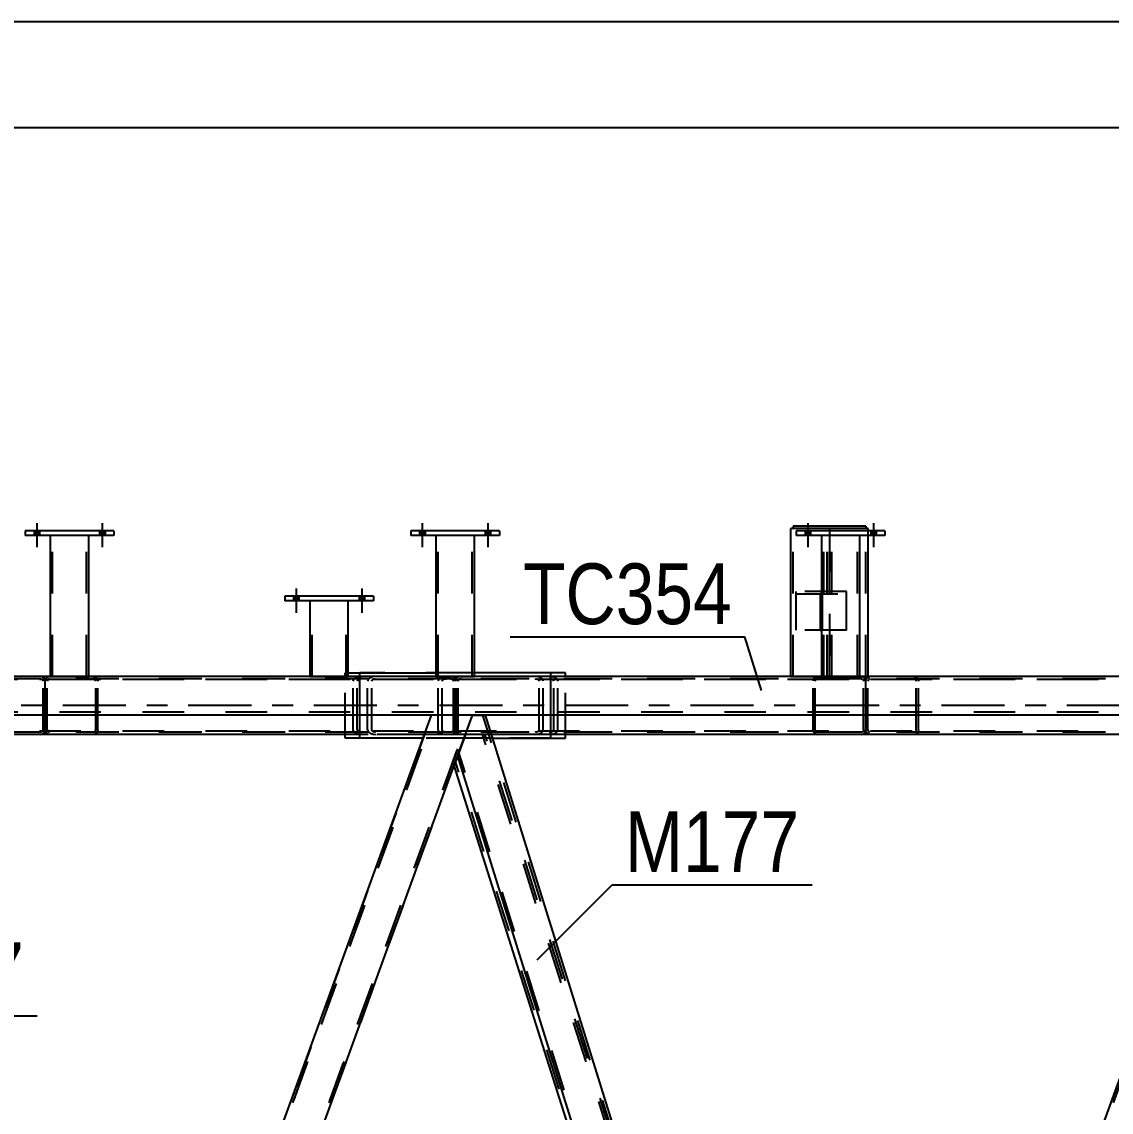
# Model space of a CAD drawing. Header units: millimetres. Extents: x -857 to 332, y -866 to -25.
# Drawn here: x 19.1 to 70.5, y -76.4 to -25.1 of the extents above; entities that cross this region are included whole.
import ezdxf

# ---------------------------------------------------------------- set-up
doc = ezdxf.new("R2010")
doc.units = ezdxf.units.MM
doc.linetypes.add('DXK_LINE_DOT2', pattern=[3.9198, 1.9599, -1.9599])
doc.linetypes.add('DXK_LINE_DOT3', pattern=[5.9187, 2.979, -0.9799, 0.9799, -0.9799])
doc.styles.add('Arial Narrow', font='ARIALN.TTF', dxfattribs={"height": 0.2})

# ---------------------------------------------------------------- blocks, each defined once
blk = doc.blocks.new('Unknown-570386455-1132')
at = {"color": 5, "linetype": 'Continuous'}
for p, q in [((332.353, -25.051), (-856.647, -25.051)), ((327.353, -30.051), (-851.647, -30.051))]:
    blk.add_line(p, q, dxfattribs=at)
blk = doc.blocks.new('Bolt-570386455-10443 - 10439')
at = {"linetype": 'Continuous'}
for points in [[(38.098, -49.036), (37.843, -49.036), (37.843, -49.255), (38.098, -49.255)], [(38.098, -49.036), (37.843, -49.036), (37.843, -49.255), (38.098, -49.255)], [(41.189, -49.036), (40.934, -49.036), (40.934, -49.255), (41.189, -49.255)], [(41.189, -49.036), (40.934, -49.036), (40.934, -49.255), (41.189, -49.255)]]:
    blk.add_hatch(color=1, dxfattribs=at).paths.add_polyline_path(points)
at = {"color": 1, "linetype": 'Continuous'}
for p, q in [((37.971, -48.673), (37.971, -49.818)), ((37.971, -48.673), (37.971, -49.818)), ((41.061, -48.673), (41.061, -49.818)), ((41.061, -48.673), (41.061, -49.818)), ((37.843, -49.036), (37.843, -49.255)), ((37.843, -49.036), (37.843, -49.255)), ((38.098, -49.036), (38.098, -49.255)), ((38.098, -49.036), (38.098, -49.255)), ((40.934, -49.036), (40.934, -49.255)), ((40.934, -49.036), (40.934, -49.255)), ((41.189, -49.036), (41.189, -49.255)), ((41.189, -49.036), (41.189, -49.255))]:
    blk.add_line(p, q, dxfattribs=at)
blk = doc.blocks.new('Bolt-570386455-10441 - 10439')
at = {"linetype": 'Continuous'}
for points in [[(19.916, -49.036), (19.661, -49.036), (19.661, -49.255), (19.916, -49.255)], [(19.916, -49.036), (19.661, -49.036), (19.661, -49.255), (19.916, -49.255)], [(23.007, -49.036), (22.752, -49.036), (22.752, -49.255), (23.007, -49.255)], [(23.007, -49.036), (22.752, -49.036), (22.752, -49.255), (23.007, -49.255)]]:
    blk.add_hatch(color=1, dxfattribs=at).paths.add_polyline_path(points)
at = {"color": 1, "linetype": 'Continuous'}
for p, q in [((19.789, -48.673), (19.789, -49.818)), ((19.789, -48.673), (19.789, -49.818)), ((22.88, -48.673), (22.88, -49.818)), ((22.88, -48.673), (22.88, -49.818)), ((19.661, -49.036), (19.661, -49.255)), ((19.661, -49.036), (19.661, -49.255)), ((19.916, -49.036), (19.916, -49.255)), ((19.916, -49.036), (19.916, -49.255)), ((22.752, -49.036), (22.752, -49.255)), ((22.752, -49.036), (22.752, -49.255)), ((23.007, -49.036), (23.007, -49.255)), ((23.007, -49.036), (23.007, -49.255))]:
    blk.add_line(p, q, dxfattribs=at)
blk = doc.blocks.new('Bolt-570386455-10442 - 10439')
at = {"linetype": 'Continuous'}
for points in [[(38.098, -49.036), (37.843, -49.036), (37.843, -49.255), (38.098, -49.255)], [(38.098, -49.036), (37.843, -49.036), (37.843, -49.255), (38.098, -49.255)], [(41.189, -49.036), (40.934, -49.036), (40.934, -49.255), (41.189, -49.255)], [(41.189, -49.036), (40.934, -49.036), (40.934, -49.255), (41.189, -49.255)]]:
    blk.add_hatch(color=1, dxfattribs=at).paths.add_polyline_path(points)
at = {"color": 1, "linetype": 'Continuous'}
for p, q in [((37.971, -48.673), (37.971, -49.818)), ((37.971, -48.673), (37.971, -49.818)), ((41.061, -48.673), (41.061, -49.818)), ((41.061, -48.673), (41.061, -49.818)), ((37.843, -49.036), (37.843, -49.255)), ((37.843, -49.036), (37.843, -49.255)), ((38.098, -49.036), (38.098, -49.255)), ((38.098, -49.036), (38.098, -49.255)), ((40.934, -49.036), (40.934, -49.255)), ((40.934, -49.036), (40.934, -49.255)), ((41.189, -49.036), (41.189, -49.255)), ((41.189, -49.036), (41.189, -49.255))]:
    blk.add_line(p, q, dxfattribs=at)
blk = doc.blocks.new('Bolt-570386455-10445 - 10439')
at = {"linetype": 'Continuous'}
for points in [[(56.28, -49.036), (56.025, -49.036), (56.025, -49.255), (56.28, -49.255)], [(56.28, -49.036), (56.025, -49.036), (56.025, -49.255), (56.28, -49.255)], [(59.371, -49.036), (59.116, -49.036), (59.116, -49.255), (59.371, -49.255)], [(59.371, -49.036), (59.116, -49.036), (59.116, -49.255), (59.371, -49.255)]]:
    blk.add_hatch(color=1, dxfattribs=at).paths.add_polyline_path(points)
at = {"color": 1, "linetype": 'Continuous'}
for p, q in [((56.152, -48.673), (56.152, -49.818)), ((56.152, -48.673), (56.152, -49.818)), ((59.243, -48.673), (59.243, -49.818)), ((59.243, -48.673), (59.243, -49.818)), ((56.025, -49.036), (56.025, -49.255)), ((56.025, -49.036), (56.025, -49.255)), ((56.28, -49.036), (56.28, -49.255)), ((56.28, -49.036), (56.28, -49.255)), ((59.116, -49.036), (59.116, -49.255)), ((59.116, -49.036), (59.116, -49.255)), ((59.371, -49.036), (59.371, -49.255)), ((59.371, -49.036), (59.371, -49.255))]:
    blk.add_line(p, q, dxfattribs=at)
blk = doc.blocks.new('Bolt-570386455-10454 - 10439')
at = {"linetype": 'Continuous'}
for points in [[(32.153, -52.126), (31.899, -52.126), (31.899, -52.344), (32.153, -52.344)], [(32.153, -52.126), (31.899, -52.126), (31.899, -52.344), (32.153, -52.344)], [(35.244, -52.126), (34.99, -52.126), (34.99, -52.344), (35.244, -52.344)], [(35.244, -52.126), (34.99, -52.126), (34.99, -52.344), (35.244, -52.344)]]:
    blk.add_hatch(color=1, dxfattribs=at).paths.add_polyline_path(points)
at = {"color": 1, "linetype": 'Continuous'}
for p, q in [((32.026, -51.763), (32.026, -52.908)), ((32.026, -51.763), (32.026, -52.908)), ((35.117, -51.763), (35.117, -52.908)), ((35.117, -51.763), (35.117, -52.908)), ((31.899, -52.126), (31.899, -52.344)), ((31.899, -52.126), (31.899, -52.344)), ((32.153, -52.126), (32.153, -52.344)), ((32.153, -52.126), (32.153, -52.344)), ((34.99, -52.126), (34.99, -52.344)), ((34.99, -52.126), (34.99, -52.344)), ((35.244, -52.126), (35.244, -52.344)), ((35.244, -52.126), (35.244, -52.344))]:
    blk.add_line(p, q, dxfattribs=at)
blk = doc.blocks.new('Part-570386455-10535 - 10439')
at = {"color": 7, "linetype": 'DXK_LINE_DOT2'}
for p, q in [((22.243, -49.255), (20.425, -49.255)), ((20.425, -49.255), (20.425, -55.91)), ((20.534, -55.91), (20.534, -49.255)), ((22.134, -55.91), (22.134, -49.255)), ((22.243, -55.91), (22.243, -49.255)), ((20.425, -55.91), (22.243, -55.91)), ((20.442, -55.91), (20.425, -55.91))]:
    blk.add_line(p, q, dxfattribs=at)
blk = doc.blocks.new('Part-570386455-10797 - 10439')
at = {"color": 7, "linetype": 'DXK_LINE_DOT2'}
for p, q in [((76.767, -58.637), (57.08, -112.728)), ((57.196, -112.728), (76.883, -58.637))]:
    blk.add_line(p, q, dxfattribs=at)
blk = doc.blocks.new('Part-570386455-11415 - 10439')
at = {"color": 7, "linetype": 'DXK_LINE_DOT2'}
for p, q in [((57.972, -51.908), (55.608, -51.908)), ((55.608, -53.726), (55.608, -51.908)), ((55.608, -52.017), (57.972, -52.017)), ((57.972, -53.726), (57.972, -51.908)), ((57.972, -53.726), (55.608, -53.726))]:
    blk.add_line(p, q, dxfattribs=at)
blk = doc.blocks.new('Part-570386455-10550 - 10439')
at = {"color": 2, "linetype": 'Continuous'}
for p, q in [((41.607, -49.036), (37.425, -49.036)), ((37.425, -49.036), (37.425, -49.255)), ((41.607, -49.255), (37.425, -49.255)), ((41.607, -49.036), (41.607, -49.255))]:
    blk.add_line(p, q, dxfattribs=at)
blk = doc.blocks.new('Part-570386455-10520 - 10439')
at = {"color": 2, "linetype": 'Continuous'}
for p, q in [((32.663, -52.344), (32.663, -55.909)), ((34.481, -55.728), (34.481, -52.344))]:
    blk.add_line(p, q, dxfattribs=at)
at = {"color": 7, "linetype": 'DXK_LINE_DOT2'}
for p, q in [((34.481, -52.344), (32.663, -52.344)), ((32.679, -52.344), (32.663, -52.344)), ((32.772, -55.911), (32.772, -52.344)), ((34.372, -55.911), (34.372, -52.344)), ((32.663, -55.909), (32.663, -55.911)), ((32.663, -55.911), (34.481, -55.911)), ((34.481, -55.911), (34.481, -55.728))]:
    blk.add_line(p, q, dxfattribs=at)
blk = doc.blocks.new('Part-570386455-10526 - 10439')
at = {"color": 2, "linetype": 'Continuous'}
for p, q in [((57.171, -49.036), (57.171, -48.927)), ((58.989, -48.927), (57.204, -48.927)), ((58.989, -49.036), (58.989, -48.927)), ((58.989, -55.909), (58.989, -49.255))]:
    blk.add_line(p, q, dxfattribs=at)
at = {"color": 7, "linetype": 'DXK_LINE_DOT2'}
for p, q in [((57.187, -48.927), (57.171, -48.927)), ((57.171, -48.927), (57.187, -48.927)), ((57.171, -49.036), (57.171, -55.91)), ((57.204, -48.927), (57.187, -48.927)), ((57.187, -48.927), (57.204, -48.927)), ((57.28, -55.91), (57.28, -48.927)), ((58.88, -55.91), (58.88, -48.927)), ((58.989, -49.255), (58.989, -49.036)), ((57.171, -55.91), (58.989, -55.91)), ((58.989, -55.91), (58.989, -55.909)), ((58.989, -55.909), (58.989, -55.91))]:
    blk.add_line(p, q, dxfattribs=at)
blk = doc.blocks.new('Part-570386455-10538 - 10439')
at = {"color": 2, "linetype": 'Continuous'}
for p, q in [((23.425, -49.036), (19.243, -49.036)), ((19.243, -49.036), (19.243, -49.255)), ((23.425, -49.255), (19.243, -49.255)), ((23.425, -49.036), (23.425, -49.255))]:
    blk.add_line(p, q, dxfattribs=at)
blk = doc.blocks.new('Part-570386455-10541 - 10439')
at = {"color": 2, "linetype": 'Continuous'}
for p, q in [((20.425, -49.255), (20.425, -55.91)), ((22.243, -55.91), (22.243, -49.255)), ((22.025, -55.91), (20.425, -55.91)), ((22.227, -55.91), (22.025, -55.91)), ((22.227, -55.91), (22.243, -55.91))]:
    blk.add_line(p, q, dxfattribs=at)
at = {"color": 7, "linetype": 'DXK_LINE_DOT2'}
for p, q in [((22.243, -49.255), (20.425, -49.255)), ((20.534, -55.91), (20.534, -49.255)), ((22.134, -55.91), (22.134, -49.255)), ((20.425, -55.91), (20.442, -55.91)), ((20.534, -55.91), (20.543, -55.91)), ((20.543, -55.91), (20.56, -55.91)), ((20.56, -55.91), (20.566, -55.91)), ((22.025, -55.91), (22.179, -55.91))]:
    blk.add_line(p, q, dxfattribs=at)
blk = doc.blocks.new('Part-570386455-10544 - 10439')
at = {"color": 7, "linetype": 'DXK_LINE_DOT2'}
for p, q in [((41.607, -49.036), (37.425, -49.036)), ((37.425, -49.036), (37.425, -49.255)), ((41.607, -49.255), (37.425, -49.255)), ((41.607, -49.036), (41.607, -49.255))]:
    blk.add_line(p, q, dxfattribs=at)
blk = doc.blocks.new('Part-570386455-10547 - 10439')
at = {"color": 7, "linetype": 'DXK_LINE_DOT2'}
for p, q in [((40.425, -49.255), (38.607, -49.255)), ((38.607, -49.255), (38.607, -55.91)), ((38.716, -55.91), (38.716, -49.255)), ((40.316, -55.91), (40.316, -49.255)), ((40.425, -55.91), (40.425, -49.255)), ((38.607, -55.91), (40.425, -55.91)), ((38.624, -55.91), (38.607, -55.91))]:
    blk.add_line(p, q, dxfattribs=at)
blk = doc.blocks.new('Part-570386455-10583 - 10439')
at = {"color": 2, "linetype": 'Continuous'}
for p, q in [((38.607, -49.255), (38.607, -55.91)), ((40.425, -55.91), (40.425, -49.255)), ((40.207, -55.91), (38.607, -55.91)), ((40.409, -55.91), (40.207, -55.91)), ((40.409, -55.91), (40.425, -55.91))]:
    blk.add_line(p, q, dxfattribs=at)
at = {"color": 7, "linetype": 'DXK_LINE_DOT2'}
for p, q in [((40.425, -49.255), (38.607, -49.255)), ((38.716, -55.91), (38.716, -49.255)), ((40.316, -55.91), (40.316, -49.255)), ((38.607, -55.91), (38.624, -55.91)), ((38.716, -55.91), (38.724, -55.91)), ((38.724, -55.91), (38.742, -55.91)), ((38.742, -55.91), (38.748, -55.91)), ((40.207, -55.91), (40.361, -55.91))]:
    blk.add_line(p, q, dxfattribs=at)
blk = doc.blocks.new('Part-570386455-10586 - 10439')
at = {"color": 2, "linetype": 'Continuous'}
for p, q in [((57.137, -48.927), (55.352, -48.927)), ((55.352, -55.909), (55.352, -48.927)), ((57.171, -48.927), (57.171, -49.036))]:
    blk.add_line(p, q, dxfattribs=at)
at = {"color": 7, "linetype": 'DXK_LINE_DOT2'}
for p, q in [((55.461, -55.911), (55.461, -48.927)), ((55.461, -48.927), (55.47, -48.927)), ((57.061, -55.911), (57.061, -48.927)), ((57.154, -48.927), (57.137, -48.927)), ((57.154, -48.927), (57.137, -48.927)), ((57.171, -48.927), (57.154, -48.927)), ((57.154, -48.927), (57.171, -48.927)), ((57.171, -55.911), (57.171, -49.036)), ((55.352, -55.909), (55.352, -55.911)), ((55.352, -55.911), (57.171, -55.911))]:
    blk.add_line(p, q, dxfattribs=at)
blk = doc.blocks.new('Part-570386455-10589 - 10439')
at = {"color": 2, "linetype": 'Continuous'}
for p, q in [((59.789, -49.036), (55.607, -49.036)), ((55.607, -49.036), (55.607, -49.255)), ((59.789, -49.255), (55.607, -49.255)), ((59.789, -49.036), (59.789, -49.255))]:
    blk.add_line(p, q, dxfattribs=at)
blk = doc.blocks.new('Part-570386455-10592 - 10439')
at = {"color": 2, "linetype": 'Continuous'}
for p, q in [((56.789, -49.255), (56.789, -55.91)), ((58.607, -55.91), (58.607, -49.255)), ((58.389, -55.91), (56.789, -55.91)), ((58.59, -55.91), (58.389, -55.91)), ((58.59, -55.91), (58.607, -55.91))]:
    blk.add_line(p, q, dxfattribs=at)
at = {"color": 7, "linetype": 'DXK_LINE_DOT2'}
for p, q in [((58.607, -49.255), (56.789, -49.255)), ((56.898, -55.91), (56.898, -49.255)), ((58.498, -55.91), (58.498, -49.255)), ((56.789, -55.91), (56.805, -55.91)), ((56.898, -55.91), (56.906, -55.91)), ((56.906, -55.91), (56.923, -55.91)), ((56.923, -55.91), (56.93, -55.91)), ((58.389, -55.91), (58.543, -55.91))]:
    blk.add_line(p, q, dxfattribs=at)
blk = doc.blocks.new('Part-570386455-10616 - 10439')
at = {"color": 7, "linetype": 'DXK_LINE_DOT2'}
for p, q in [((23.425, -49.036), (19.243, -49.036)), ((19.243, -49.036), (19.243, -49.255)), ((23.425, -49.255), (19.243, -49.255)), ((23.425, -49.036), (23.425, -49.255))]:
    blk.add_line(p, q, dxfattribs=at)
blk = doc.blocks.new('Part-570386455-10747 - 10439')
at = {"color": 7, "linetype": 'DXK_LINE_DOT2'}
for p, q in [((40.005, -58.637), (39.474, -60.094)), ((40.92, -58.637), (40.005, -58.637)), ((57.549, -111.439), (40.805, -58.637)), ((57.61, -111.271), (40.92, -58.637)), ((56.279, -112.728), (39.536, -59.926))]:
    blk.add_line(p, q, dxfattribs=at)
at = {"color": 2, "linetype": 'Continuous'}
blk.add_line((56.107, -112.546), (39.474, -60.094), dxfattribs=at)
blk = doc.blocks.new('Part-570386455-10755 - 10439')
at = {"color": 7, "linetype": 'DXK_LINE_DOT2'}
blk.add_line((57.16, -112.827), (77.214, -57.727), dxfattribs=at)
at = {"color": 2, "linetype": 'Continuous'}
blk.add_line((57.618, -111.25), (77.098, -57.727), dxfattribs=at)
blk = doc.blocks.new('Part-570386455-10828 - 10439')
at = {"color": 2, "linetype": 'Continuous'}
for p, q in [((39.756, -59.321), (40.336, -57.727)), ((40.336, -57.727), (40.935, -57.727)), ((40.935, -57.727), (57.618, -111.25)), ((39.756, -59.321), (39.633, -59.659)), ((39.633, -59.659), (56.205, -112.827))]:
    blk.add_line(p, q, dxfattribs=at)
at = {"color": 7, "linetype": 'DXK_LINE_DOT2'}
for p, q in [((57.556, -111.419), (40.821, -57.727)), ((39.642, -59.634), (39.756, -59.321)), ((56.319, -112.827), (39.694, -59.49))]:
    blk.add_line(p, q, dxfattribs=at)
blk = doc.blocks.new('Part-570386455-10862 - 10439')
at = {"color": 7, "linetype": 'DXK_LINE_DOT2'}
for p, q in [((301.122, -55.909), (-15.939, -55.909)), ((22.243, -55.909), (20.425, -55.909)), ((40.425, -55.909), (38.607, -55.909)), ((58.607, -55.909), (56.789, -55.909)), ((301.122, -56.054), (-24.98, -56.054)), ((301.122, -57.582), (-24.98, -57.582)), ((301.122, -57.727), (38.401, -57.727)), ((40.935, -57.727), (38.401, -57.727))]:
    blk.add_line(p, q, dxfattribs=at)
at = {"color": 2, "linetype": 'Continuous'}
for p, q in [((20.425, -55.909), (4.061, -55.909)), ((38.607, -55.909), (22.243, -55.909)), ((56.789, -55.909), (40.425, -55.909)), ((74.971, -55.909), (58.607, -55.909)), ((38.401, -57.727), (2.237, -57.727)), ((77.098, -57.727), (40.935, -57.727))]:
    blk.add_line(p, q, dxfattribs=at)
blk = doc.blocks.new('Bolt-570386455-11020 - 10439')
at = {"linetype": 'Continuous'}
for points in [[(19.916, -49.036), (19.661, -49.036), (19.661, -49.255), (19.916, -49.255)], [(19.916, -49.036), (19.661, -49.036), (19.661, -49.255), (19.916, -49.255)], [(23.007, -49.036), (22.752, -49.036), (22.752, -49.255), (23.007, -49.255)], [(23.007, -49.036), (22.752, -49.036), (22.752, -49.255), (23.007, -49.255)]]:
    blk.add_hatch(color=1, dxfattribs=at).paths.add_polyline_path(points)
at = {"color": 1, "linetype": 'Continuous'}
for p, q in [((19.789, -48.673), (19.789, -49.818)), ((19.789, -48.673), (19.789, -49.818)), ((22.88, -48.673), (22.88, -49.818)), ((22.88, -48.673), (22.88, -49.818)), ((19.661, -49.036), (19.661, -49.255)), ((19.661, -49.036), (19.661, -49.255)), ((19.916, -49.036), (19.916, -49.255)), ((19.916, -49.036), (19.916, -49.255)), ((22.752, -49.036), (22.752, -49.255)), ((22.752, -49.036), (22.752, -49.255)), ((23.007, -49.036), (23.007, -49.255)), ((23.007, -49.036), (23.007, -49.255))]:
    blk.add_line(p, q, dxfattribs=at)
blk = doc.blocks.new('Part-570386455-11041 - 10439')
at = {"color": 7, "linetype": 'DXK_LINE_DOT2'}
for p, q in [((38.07, -58.637), (18.382, -112.728)), ((18.498, -112.728), (38.186, -58.637)), ((20.201, -112.728), (39.889, -58.637)), ((20.317, -112.728), (40.005, -58.637)), ((40.005, -58.637), (38.07, -58.637)), ((38.088, -58.637), (38.07, -58.637))]:
    blk.add_line(p, q, dxfattribs=at)
blk = doc.blocks.new('Part-570386455-11066 - 10439')
at = {"color": 7, "linetype": 'DXK_LINE_DOT2'}
for p, q in [((39.108, -55.91), (38.956, -55.926)), ((77.966, -55.91), (39.108, -55.91)), ((43.429, -55.926), (43.277, -55.91)), ((73.645, -55.926), (73.797, -55.91)), ((77.966, -55.91), (78.118, -55.926)), ((38.734, -56.066), (38.711, -56.128)), ((38.711, -58.419), (38.711, -56.128)), ((38.741, -56.044), (38.734, -56.066)), ((38.91, -56.128), (38.925, -56.086)), ((38.91, -58.419), (38.91, -56.128)), ((39.032, -56.027), (39.108, -56.019)), ((77.966, -56.019), (39.108, -56.019)), ((43.277, -56.019), (43.353, -56.027)), ((43.46, -56.086), (43.475, -56.128)), ((43.475, -58.419), (43.475, -56.128)), ((43.651, -56.066), (43.644, -56.044)), ((43.674, -56.128), (43.651, -56.066)), ((43.674, -58.419), (43.674, -56.128)), ((73.4, -56.128), (73.43, -56.044)), ((73.4, -58.419), (73.4, -56.128)), ((73.614, -56.086), (73.599, -56.128)), ((73.599, -58.419), (73.599, -56.128)), ((73.797, -56.019), (73.721, -56.027)), ((78.042, -56.027), (77.966, -56.019)), ((78.164, -56.128), (78.149, -56.086)), ((78.164, -58.419), (78.164, -56.128)), ((78.333, -56.044), (78.34, -56.066)), ((78.34, -56.066), (78.363, -56.128)), ((78.363, -58.419), (78.363, -56.128)), ((38.711, -58.419), (38.741, -58.502)), ((38.925, -58.46), (38.91, -58.419)), ((39.108, -58.528), (39.032, -58.519)), ((77.966, -58.528), (39.108, -58.528)), ((43.353, -58.519), (43.277, -58.528)), ((43.475, -58.419), (43.46, -58.46)), ((43.644, -58.502), (43.674, -58.419)), ((73.43, -58.502), (73.4, -58.419)), ((73.599, -58.419), (73.614, -58.46)), ((73.721, -58.519), (73.797, -58.528)), ((77.966, -58.528), (78.042, -58.519)), ((78.149, -58.46), (78.164, -58.419)), ((78.363, -58.419), (78.333, -58.502)), ((38.956, -58.62), (39.108, -58.637)), ((44.038, -58.637), (39.108, -58.637)), ((43.277, -58.637), (43.429, -58.62)), ((77.966, -58.637), (59.081, -58.637)), ((73.797, -58.637), (73.645, -58.62)), ((78.118, -58.62), (77.966, -58.637))]:
    blk.add_line(p, q, dxfattribs=at)
at = {"color": 2, "linetype": 'Continuous'}
blk.add_line((59.081, -58.637), (44.038, -58.637), dxfattribs=at)
at = {"color": 7, "linetype": 'DXK_LINE_DOT2'}
for centre, radius, start, end in [((39.018, -56.292), 0.371, 99.5182, 138.0638), ((43.367, -56.292), 0.371, 41.9362, 80.4818), ((73.707, -56.292), 0.371, 99.5182, 138.0638), ((78.056, -56.292), 0.371, 41.9362, 80.4818), ((39.063, -56.21), 0.186, 99.5182, 138.0638), ((43.322, -56.21), 0.186, 41.9362, 80.4818), ((73.752, -56.21), 0.186, 99.5182, 138.0638), ((78.011, -56.21), 0.186, 41.9362, 80.4818), ((39.018, -58.254), 0.371, 221.9362, 260.4818), ((39.063, -58.336), 0.186, 221.9362, 260.4818), ((43.322, -58.336), 0.186, 279.5182, 318.0638), ((43.367, -58.254), 0.371, 279.5182, 318.0638), ((73.707, -58.254), 0.371, 221.9362, 260.4818), ((73.752, -58.336), 0.186, 221.9362, 260.4818), ((78.011, -58.336), 0.186, 279.5182, 318.0638), ((78.056, -58.254), 0.371, 279.5182, 318.0638)]:
    blk.add_arc(centre, radius, start, end, dxfattribs=at)
blk = doc.blocks.new('Part-570386455-11069 - 10439')
at = {"color": 7, "linetype": 'DXK_LINE_DOT2'}
for p, q in [((58.897, -56.044), (58.94, -55.973)), ((58.94, -55.973), (59.005, -55.926)), ((59.005, -55.926), (59.081, -55.91)), ((78.032, -55.91), (59.081, -55.91)), ((61.165, -55.91), (61.241, -55.926)), ((61.241, -55.926), (61.306, -55.973)), ((61.306, -55.973), (61.349, -56.044)), ((74.488, -55.91), (74.336, -55.926)), ((77.409, -56.019), (77.409, -55.91)), ((78.108, -55.926), (78.032, -55.91)), ((78.173, -55.973), (78.108, -55.926)), ((78.216, -56.044), (78.173, -55.973)), ((58.882, -56.128), (58.897, -56.044)), ((58.882, -57.727), (58.882, -56.128)), ((58.989, -56.086), (58.982, -56.128)), ((58.982, -58.419), (58.982, -56.128)), ((59.011, -56.051), (58.989, -56.086)), ((59.043, -56.027), (59.011, -56.051)), ((59.081, -56.019), (59.043, -56.027)), ((78.032, -56.019), (59.081, -56.019)), ((61.203, -56.027), (61.165, -56.019)), ((61.235, -56.051), (61.203, -56.027)), ((61.257, -56.086), (61.235, -56.051)), ((61.264, -56.128), (61.257, -56.086)), ((61.264, -58.419), (61.264, -56.128)), ((61.349, -56.044), (61.364, -56.128)), ((61.364, -58.419), (61.364, -56.128)), ((74.113, -56.066), (74.091, -56.128)), ((74.091, -58.419), (74.091, -56.128)), ((74.121, -56.044), (74.113, -56.066)), ((74.289, -56.128), (74.304, -56.086)), ((74.289, -58.419), (74.289, -56.128)), ((74.412, -56.027), (74.488, -56.019)), ((78.032, -56.019), (78.07, -56.027)), ((78.07, -56.027), (78.103, -56.051)), ((78.103, -56.051), (78.124, -56.086)), ((78.124, -56.086), (78.132, -56.128)), ((78.132, -58.419), (78.132, -56.128)), ((78.231, -56.128), (78.216, -56.044)), ((78.231, -58.419), (78.231, -56.128)), ((58.982, -58.419), (58.989, -58.46)), ((58.989, -58.46), (59.011, -58.496)), ((59.011, -58.496), (59.043, -58.519)), ((59.043, -58.519), (59.081, -58.528)), ((78.032, -58.528), (59.081, -58.528)), ((61.165, -58.528), (61.203, -58.519)), ((61.203, -58.519), (61.235, -58.496)), ((61.235, -58.496), (61.257, -58.46)), ((61.306, -58.573), (61.241, -58.62)), ((61.257, -58.46), (61.264, -58.419)), ((61.349, -58.502), (61.306, -58.573)), ((61.364, -58.419), (61.349, -58.502)), ((74.091, -58.419), (74.121, -58.502)), ((74.304, -58.46), (74.289, -58.419)), ((74.488, -58.528), (74.412, -58.519)), ((77.409, -58.637), (77.409, -58.528)), ((78.07, -58.519), (78.032, -58.528)), ((78.103, -58.496), (78.07, -58.519)), ((78.124, -58.46), (78.103, -58.496)), ((78.108, -58.62), (78.173, -58.573)), ((78.132, -58.419), (78.124, -58.46)), ((78.173, -58.573), (78.216, -58.502)), ((78.216, -58.502), (78.231, -58.419)), ((61.241, -58.62), (61.165, -58.637)), ((78.032, -58.637), (73.727, -58.637)), ((74.336, -58.62), (74.488, -58.637)), ((78.032, -58.637), (78.108, -58.62))]:
    blk.add_line(p, q, dxfattribs=at)
at = {"color": 2, "linetype": 'Continuous'}
for p, q in [((58.882, -58.419), (58.882, -57.727)), ((58.897, -58.502), (58.882, -58.419)), ((58.94, -58.573), (58.897, -58.502)), ((59.005, -58.62), (58.94, -58.573)), ((59.081, -58.637), (59.005, -58.62)), ((73.727, -58.637), (59.081, -58.637))]:
    blk.add_line(p, q, dxfattribs=at)
at = {"color": 7, "linetype": 'DXK_LINE_DOT2'}
for centre, radius, start, end in [((74.397, -56.292), 0.371, 99.5182, 138.0638), ((74.442, -56.21), 0.186, 99.5182, 138.0638), ((74.397, -58.254), 0.371, 221.9362, 260.4818), ((74.442, -58.336), 0.186, 221.9362, 260.4818)]:
    blk.add_arc(centre, radius, start, end, dxfattribs=at)
blk = doc.blocks.new('Part-570386455-11090 - 10439')
at = {"color": 7, "linetype": 'DXK_LINE_DOT2'}
for p, q in [((0.411, -55.91), (0.259, -55.926)), ((39.268, -55.91), (0.411, -55.91)), ((4.731, -55.926), (4.58, -55.91)), ((34.948, -55.926), (35.1, -55.91)), ((39.268, -55.91), (39.42, -55.926)), ((0.036, -56.066), (0.014, -56.128)), ((0.014, -58.419), (0.014, -56.128)), ((0.044, -56.044), (0.036, -56.066)), ((0.212, -56.128), (0.227, -56.086)), ((0.212, -58.419), (0.212, -56.128)), ((0.335, -56.027), (0.411, -56.019)), ((39.268, -56.019), (0.411, -56.019)), ((4.58, -56.019), (4.655, -56.027)), ((4.763, -56.086), (4.778, -56.128)), ((4.778, -58.419), (4.778, -56.128)), ((4.954, -56.066), (4.946, -56.044)), ((4.977, -56.128), (4.954, -56.066)), ((4.977, -58.419), (4.977, -56.128)), ((34.703, -56.128), (34.733, -56.044)), ((34.703, -58.419), (34.703, -56.128)), ((34.916, -56.086), (34.901, -56.128)), ((34.901, -58.419), (34.901, -56.128)), ((35.1, -56.019), (35.024, -56.027)), ((39.344, -56.027), (39.268, -56.019)), ((39.467, -56.128), (39.452, -56.086)), ((39.467, -58.419), (39.467, -56.128)), ((39.635, -56.044), (39.643, -56.066)), ((39.643, -56.066), (39.665, -56.128)), ((39.665, -58.419), (39.665, -56.128)), ((0.014, -58.419), (0.044, -58.502)), ((0.227, -58.46), (0.212, -58.419)), ((0.411, -58.528), (0.335, -58.519)), ((39.268, -58.528), (0.411, -58.528)), ((4.655, -58.519), (4.58, -58.528)), ((4.778, -58.419), (4.763, -58.46)), ((4.946, -58.502), (4.977, -58.419)), ((34.733, -58.502), (34.703, -58.419)), ((34.901, -58.419), (34.916, -58.46)), ((35.024, -58.519), (35.1, -58.528)), ((39.268, -58.528), (39.344, -58.519)), ((39.452, -58.46), (39.467, -58.419)), ((39.665, -58.419), (39.635, -58.502)), ((0.259, -58.62), (0.411, -58.637)), ((5.34, -58.637), (0.411, -58.637)), ((4.58, -58.637), (4.731, -58.62)), ((39.268, -58.637), (20.383, -58.637)), ((35.1, -58.637), (34.948, -58.62)), ((39.42, -58.62), (39.268, -58.637))]:
    blk.add_line(p, q, dxfattribs=at)
at = {"color": 2, "linetype": 'Continuous'}
blk.add_line((20.383, -58.637), (5.34, -58.637), dxfattribs=at)
at = {"color": 7, "linetype": 'DXK_LINE_DOT2'}
for centre, radius, start, end in [((0.32, -56.292), 0.371, 99.5182, 138.0638), ((4.67, -56.292), 0.371, 41.9362, 80.4818), ((35.009, -56.292), 0.371, 99.5182, 138.0638), ((39.359, -56.292), 0.371, 41.9362, 80.4818), ((0.366, -56.21), 0.186, 99.5182, 138.0638), ((4.625, -56.21), 0.186, 41.9362, 80.4818), ((35.055, -56.21), 0.186, 99.5182, 138.0638), ((39.314, -56.21), 0.186, 41.9362, 80.4818), ((0.32, -58.254), 0.371, 221.9362, 260.4818), ((0.366, -58.336), 0.186, 221.9362, 260.4818), ((4.625, -58.336), 0.186, 279.5182, 318.0638), ((4.67, -58.254), 0.371, 279.5182, 318.0638), ((35.009, -58.254), 0.371, 221.9362, 260.4818), ((35.055, -58.336), 0.186, 221.9362, 260.4818), ((39.314, -58.336), 0.186, 279.5182, 318.0638), ((39.359, -58.254), 0.371, 279.5182, 318.0638)]:
    blk.add_arc(centre, radius, start, end, dxfattribs=at)
blk = doc.blocks.new('Part-570386455-11093 - 10439')
at = {"color": 7, "linetype": 'DXK_LINE_DOT2'}
for p, q in [((20.2, -56.044), (20.243, -55.973)), ((20.243, -55.973), (20.307, -55.926)), ((20.307, -55.926), (20.383, -55.91)), ((39.335, -55.91), (20.383, -55.91)), ((22.468, -55.91), (22.544, -55.926)), ((22.544, -55.926), (22.608, -55.973)), ((22.608, -55.973), (22.651, -56.044)), ((35.79, -55.91), (35.638, -55.926)), ((38.711, -56.019), (38.711, -55.91)), ((39.411, -55.926), (39.335, -55.91)), ((39.475, -55.973), (39.411, -55.926)), ((39.519, -56.044), (39.475, -55.973)), ((20.185, -56.128), (20.2, -56.044)), ((20.185, -57.727), (20.185, -56.128)), ((20.292, -56.086), (20.284, -56.128)), ((20.284, -58.419), (20.284, -56.128)), ((20.313, -56.051), (20.292, -56.086)), ((20.345, -56.027), (20.313, -56.051)), ((20.383, -56.019), (20.345, -56.027)), ((39.335, -56.019), (20.383, -56.019)), ((22.506, -56.027), (22.468, -56.019)), ((22.538, -56.051), (22.506, -56.027)), ((22.559, -56.086), (22.538, -56.051)), ((22.567, -56.128), (22.559, -56.086)), ((22.567, -58.419), (22.567, -56.128)), ((22.651, -56.044), (22.666, -56.128)), ((22.666, -58.419), (22.666, -56.128)), ((35.416, -56.066), (35.393, -56.128)), ((35.393, -58.419), (35.393, -56.128)), ((35.424, -56.044), (35.416, -56.066)), ((35.592, -56.128), (35.607, -56.086)), ((35.592, -58.419), (35.592, -56.128)), ((35.714, -56.027), (35.79, -56.019)), ((39.335, -56.019), (39.373, -56.027)), ((39.373, -56.027), (39.405, -56.051)), ((39.405, -56.051), (39.427, -56.086)), ((39.427, -56.086), (39.434, -56.128)), ((39.434, -58.419), (39.434, -56.128)), ((39.534, -56.128), (39.519, -56.044)), ((39.534, -58.419), (39.534, -56.128)), ((20.284, -58.419), (20.292, -58.46)), ((20.292, -58.46), (20.313, -58.496)), ((20.313, -58.496), (20.345, -58.519)), ((20.345, -58.519), (20.383, -58.528)), ((39.335, -58.528), (20.383, -58.528)), ((22.468, -58.528), (22.506, -58.519)), ((22.506, -58.519), (22.538, -58.496)), ((22.538, -58.496), (22.559, -58.46)), ((22.608, -58.573), (22.544, -58.62)), ((22.559, -58.46), (22.567, -58.419)), ((22.651, -58.502), (22.608, -58.573)), ((22.666, -58.419), (22.651, -58.502)), ((35.393, -58.419), (35.424, -58.502)), ((35.607, -58.46), (35.592, -58.419)), ((35.79, -58.528), (35.714, -58.519)), ((38.711, -58.637), (38.711, -58.528)), ((39.373, -58.519), (39.335, -58.528)), ((39.405, -58.496), (39.373, -58.519)), ((39.427, -58.46), (39.405, -58.496)), ((39.411, -58.62), (39.475, -58.573)), ((39.434, -58.419), (39.427, -58.46)), ((39.475, -58.573), (39.519, -58.502)), ((39.519, -58.502), (39.534, -58.419)), ((22.544, -58.62), (22.468, -58.637)), ((39.335, -58.637), (35.03, -58.637)), ((35.638, -58.62), (35.79, -58.637)), ((39.335, -58.637), (39.411, -58.62))]:
    blk.add_line(p, q, dxfattribs=at)
at = {"color": 2, "linetype": 'Continuous'}
for p, q in [((20.185, -58.419), (20.185, -57.727)), ((20.2, -58.502), (20.185, -58.419)), ((20.243, -58.573), (20.2, -58.502)), ((20.307, -58.62), (20.243, -58.573)), ((20.383, -58.637), (20.307, -58.62)), ((35.03, -58.637), (20.383, -58.637))]:
    blk.add_line(p, q, dxfattribs=at)
at = {"color": 7, "linetype": 'DXK_LINE_DOT2'}
for centre, radius, start, end in [((35.7, -56.292), 0.371, 99.5182, 138.0638), ((35.745, -56.21), 0.186, 99.5182, 138.0638), ((35.7, -58.254), 0.371, 221.9362, 260.4818), ((35.745, -58.336), 0.186, 221.9362, 260.4818)]:
    blk.add_arc(centre, radius, start, end, dxfattribs=at)
blk = doc.blocks.new('Part-570386455-11115 - 10439')
at = {"color": 7, "linetype": 'DXK_LINE_DOT2'}
for p, q in [((296.256, -55.909), (-17.473, -55.91)), ((296.256, -56.055), (-17.473, -56.055)), ((296.256, -58.491), (-17.473, -58.491)), ((276.912, -58.637), (-4.358, -58.637))]:
    blk.add_line(p, q, dxfattribs=at)
at = {"color": 7, "linetype": 'DXK_LINE_DOT3'}
blk.add_line((296.256, -57.273), (-17.473, -57.273), dxfattribs=at)
blk = doc.blocks.new('Part-570386455-11311 - 10439')
at = {"color": 2, "linetype": 'Continuous'}
for p, q in [((34.339, -55.909), (34.339, -55.728)), ((34.339, -55.728), (35.03, -55.728)), ((44.728, -55.728), (44.038, -55.728)), ((44.728, -55.909), (44.728, -55.728)), ((34.339, -58.819), (34.339, -58.637)), ((35.03, -58.819), (34.339, -58.819)), ((44.038, -58.819), (44.728, -58.819)), ((44.728, -58.819), (44.728, -58.637))]:
    blk.add_line(p, q, dxfattribs=at)
at = {"color": 7, "linetype": 'DXK_LINE_DOT2'}
for p, q in [((34.339, -58.637), (34.339, -55.909)), ((44.038, -55.728), (35.03, -55.728)), ((44.728, -58.637), (44.728, -55.909)), ((44.038, -58.819), (35.03, -58.819))]:
    blk.add_line(p, q, dxfattribs=at)
blk = doc.blocks.new('Part-570386455-11171 - 10439')
at = {"color": 7, "linetype": 'DXK_LINE_DOT2'}
for p, q in [((18.462, -112.827), (38.517, -57.727)), ((20.165, -112.827), (40.22, -57.727)), ((39.633, -59.659), (40.336, -57.727))]:
    blk.add_line(p, q, dxfattribs=at)
at = {"color": 2, "linetype": 'Continuous'}
for p, q in [((18.92, -111.25), (38.401, -57.727)), ((40.336, -57.727), (38.401, -57.727)), ((20.281, -112.827), (39.633, -59.659))]:
    blk.add_line(p, q, dxfattribs=at)
blk = doc.blocks.new('Part-570386455-11226 - 10439')
at = {"color": 2, "linetype": 'Continuous'}
for p, q in [((35.03, -55.909), (35.03, -55.728)), ((35.03, -55.728), (38.607, -55.728)), ((44.038, -55.728), (40.425, -55.728)), ((44.038, -55.909), (44.038, -55.728)), ((35.03, -58.819), (35.03, -57.727)), ((44.038, -58.819), (44.038, -57.727)), ((38.004, -58.819), (35.03, -58.819)), ((41.275, -58.819), (44.038, -58.819))]:
    blk.add_line(p, q, dxfattribs=at)
at = {"color": 7, "linetype": 'DXK_LINE_DOT2'}
for p, q in [((35.03, -57.727), (35.03, -55.909)), ((40.425, -55.728), (38.607, -55.728)), ((44.038, -57.727), (44.038, -55.909)), ((41.275, -58.819), (38.004, -58.819))]:
    blk.add_line(p, q, dxfattribs=at)
blk = doc.blocks.new('Part-570386455-11254 - 10439')
at = {"color": 7, "linetype": 'DXK_LINE_DOT2'}
for p, q in [((39.549, -56.044), (39.592, -55.973)), ((39.592, -55.973), (39.656, -55.926)), ((39.656, -55.926), (39.665, -55.924)), ((39.799, -55.91), (39.665, -55.924)), ((39.665, -58.622), (39.665, -55.924)), ((58.684, -55.91), (39.799, -55.91)), ((43.967, -55.91), (44.119, -55.926)), ((56.459, -55.973), (56.416, -56.044)), ((56.523, -55.926), (56.459, -55.973)), ((56.599, -55.91), (56.523, -55.926)), ((58.76, -55.926), (58.684, -55.91)), ((58.824, -55.973), (58.76, -55.926)), ((58.867, -56.044), (58.824, -55.973)), ((39.534, -56.128), (39.549, -56.044)), ((39.534, -58.419), (39.534, -56.128)), ((39.64, -56.086), (39.633, -56.128)), ((39.633, -58.419), (39.633, -56.128)), ((39.658, -56.051), (39.64, -56.086)), ((39.723, -56.027), (39.658, -56.051)), ((39.658, -58.496), (39.658, -56.051)), ((39.799, -56.019), (39.723, -56.027)), ((58.684, -56.019), (39.799, -56.019)), ((44.043, -56.027), (43.967, -56.019)), ((44.166, -56.128), (44.151, -56.086)), ((44.166, -58.419), (44.166, -56.128)), ((44.334, -56.044), (44.364, -56.128)), ((44.364, -58.419), (44.364, -56.128)), ((56.416, -56.044), (56.401, -56.128)), ((56.401, -58.419), (56.401, -56.128)), ((56.5, -56.128), (56.508, -56.086)), ((56.5, -58.419), (56.5, -56.128)), ((56.508, -56.086), (56.529, -56.051)), ((56.529, -56.051), (56.561, -56.027)), ((56.561, -56.027), (56.599, -56.019)), ((58.684, -56.019), (58.722, -56.027)), ((58.722, -56.027), (58.754, -56.051)), ((58.754, -56.051), (58.775, -56.086)), ((58.775, -56.086), (58.783, -56.128)), ((58.783, -58.419), (58.783, -56.128)), ((58.882, -56.128), (58.867, -56.044)), ((58.882, -58.419), (58.882, -56.128)), ((39.549, -58.502), (39.534, -58.419)), ((39.592, -58.573), (39.549, -58.502)), ((39.656, -58.62), (39.592, -58.573)), ((39.633, -58.419), (39.64, -58.46)), ((39.64, -58.46), (39.658, -58.496)), ((39.658, -58.496), (39.723, -58.519)), ((39.723, -58.519), (39.799, -58.528)), ((58.684, -58.528), (39.799, -58.528)), ((43.967, -58.528), (44.043, -58.519)), ((44.151, -58.46), (44.166, -58.419)), ((44.364, -58.419), (44.334, -58.502)), ((56.401, -58.419), (56.416, -58.502)), ((56.416, -58.502), (56.459, -58.573)), ((56.459, -58.573), (56.523, -58.62)), ((56.508, -58.46), (56.5, -58.419)), ((56.529, -58.496), (56.508, -58.46)), ((56.561, -58.519), (56.529, -58.496)), ((56.599, -58.528), (56.561, -58.519)), ((58.722, -58.519), (58.684, -58.528)), ((58.754, -58.496), (58.722, -58.519)), ((58.775, -58.46), (58.754, -58.496)), ((58.76, -58.62), (58.824, -58.573)), ((58.783, -58.419), (58.775, -58.46)), ((58.824, -58.573), (58.867, -58.502)), ((58.867, -58.502), (58.882, -58.419)), ((39.665, -58.622), (39.656, -58.62)), ((39.799, -58.637), (39.665, -58.622)), ((58.684, -58.637), (39.799, -58.637)), ((44.119, -58.62), (43.967, -58.637)), ((56.523, -58.62), (56.599, -58.637)), ((58.684, -58.637), (58.76, -58.62))]:
    blk.add_line(p, q, dxfattribs=at)
for centre, radius, start, end in [((44.058, -56.292), 0.371, 41.9362, 80.4818), ((44.013, -56.21), 0.186, 41.9362, 80.4818), ((44.013, -58.336), 0.186, 279.5182, 318.0638), ((44.058, -58.254), 0.371, 279.5182, 318.0638)]:
    blk.add_arc(centre, radius, start, end, dxfattribs=at)
blk = doc.blocks.new('Part-570386455-11257 - 10439')
at = {"color": 7, "linetype": 'DXK_LINE_DOT2'}
for p, q in [((0.851, -56.044), (0.894, -55.973)), ((0.894, -55.973), (0.959, -55.926)), ((0.959, -55.926), (0.968, -55.924)), ((1.101, -55.91), (0.968, -55.924)), ((0.968, -58.622), (0.968, -55.924)), ((19.986, -55.91), (1.101, -55.91)), ((5.27, -55.91), (5.422, -55.926)), ((17.762, -55.973), (17.719, -56.044)), ((17.826, -55.926), (17.762, -55.973)), ((17.902, -55.91), (17.826, -55.926)), ((20.062, -55.926), (19.986, -55.91)), ((20.127, -55.973), (20.062, -55.926)), ((20.17, -56.044), (20.127, -55.973)), ((0.836, -56.128), (0.851, -56.044)), ((0.836, -58.419), (0.836, -56.128)), ((0.943, -56.086), (0.935, -56.128)), ((0.935, -58.419), (0.935, -56.128)), ((0.961, -56.051), (0.943, -56.086)), ((1.025, -56.027), (0.961, -56.051)), ((0.961, -58.496), (0.961, -56.051)), ((1.101, -56.019), (1.025, -56.027)), ((19.986, -56.019), (1.101, -56.019)), ((5.346, -56.027), (5.27, -56.019)), ((5.469, -56.128), (5.453, -56.086)), ((5.469, -58.419), (5.469, -56.128)), ((5.637, -56.044), (5.667, -56.128)), ((5.667, -58.419), (5.667, -56.128)), ((17.719, -56.044), (17.704, -56.128)), ((17.704, -58.419), (17.704, -56.128)), ((17.803, -56.128), (17.81, -56.086)), ((17.803, -58.419), (17.803, -56.128)), ((17.81, -56.086), (17.832, -56.051)), ((17.832, -56.051), (17.864, -56.027)), ((17.864, -56.027), (17.902, -56.019)), ((19.986, -56.019), (20.024, -56.027)), ((20.024, -56.027), (20.057, -56.051)), ((20.057, -56.051), (20.078, -56.086)), ((20.078, -56.086), (20.086, -56.128)), ((20.086, -58.419), (20.086, -56.128)), ((20.185, -56.128), (20.17, -56.044)), ((20.185, -58.419), (20.185, -56.128)), ((0.851, -58.502), (0.836, -58.419)), ((0.894, -58.573), (0.851, -58.502)), ((0.959, -58.62), (0.894, -58.573)), ((0.935, -58.419), (0.943, -58.46)), ((0.943, -58.46), (0.961, -58.496)), ((0.961, -58.496), (1.025, -58.519)), ((1.025, -58.519), (1.101, -58.528)), ((19.986, -58.528), (1.101, -58.528)), ((5.27, -58.528), (5.346, -58.519)), ((5.453, -58.46), (5.469, -58.419)), ((5.667, -58.419), (5.637, -58.502)), ((17.704, -58.419), (17.719, -58.502)), ((17.719, -58.502), (17.762, -58.573)), ((17.762, -58.573), (17.826, -58.62)), ((17.81, -58.46), (17.803, -58.419)), ((17.832, -58.496), (17.81, -58.46)), ((17.864, -58.519), (17.832, -58.496)), ((17.902, -58.528), (17.864, -58.519)), ((20.024, -58.519), (19.986, -58.528)), ((20.057, -58.496), (20.024, -58.519)), ((20.078, -58.46), (20.057, -58.496)), ((20.062, -58.62), (20.127, -58.573)), ((20.086, -58.419), (20.078, -58.46)), ((20.127, -58.573), (20.17, -58.502)), ((20.17, -58.502), (20.185, -58.419)), ((0.968, -58.622), (0.959, -58.62)), ((1.101, -58.637), (0.968, -58.622)), ((19.986, -58.637), (1.101, -58.637)), ((5.422, -58.62), (5.27, -58.637)), ((17.826, -58.62), (17.902, -58.637)), ((19.986, -58.637), (20.062, -58.62))]:
    blk.add_line(p, q, dxfattribs=at)
for centre, radius, start, end in [((5.361, -56.292), 0.371, 41.9362, 80.4818), ((5.315, -56.21), 0.186, 41.9362, 80.4818), ((5.315, -58.336), 0.186, 279.5182, 318.0638), ((5.361, -58.254), 0.371, 279.5182, 318.0638)]:
    blk.add_arc(centre, radius, start, end, dxfattribs=at)
blk = doc.blocks.new('Part-570386455-11281 - 10439')
at = {"color": 2, "linetype": 'Continuous'}
for p, q in [((35.663, -52.126), (31.481, -52.126)), ((31.481, -52.126), (31.481, -52.344)), ((35.663, -52.344), (31.481, -52.344)), ((35.663, -52.126), (35.663, -52.344))]:
    blk.add_line(p, q, dxfattribs=at)
blk = doc.blocks.new('Part-570386455-11323 - 10439')
at = {"color": 7, "linetype": 'DXK_LINE_DOT2'}
for p, q in [((56.845, -52.017), (56.736, -52.017)), ((56.736, -52.017), (56.736, -53.726)), ((56.736, -52.29), (56.845, -52.29)), ((56.845, -53.726), (56.845, -52.017)), ((56.736, -53.726), (56.845, -53.726))]:
    blk.add_line(p, q, dxfattribs=at)
blk = doc.blocks.new('Part-570386455-11402 - 10439')
at = {"color": 2, "linetype": 'Continuous'}
for p, q in [((58.88, -48.818), (55.461, -48.818)), ((55.461, -48.818), (55.461, -48.927)), ((58.88, -48.818), (58.88, -48.927)), ((57.204, -48.927), (57.137, -48.927))]:
    blk.add_line(p, q, dxfattribs=at)
at = {"color": 7, "linetype": 'DXK_LINE_DOT2'}
for p, q in [((57.137, -48.927), (55.461, -48.927)), ((58.88, -48.927), (57.204, -48.927))]:
    blk.add_line(p, q, dxfattribs=at)
blk = doc.blocks.new('Mark-570386455-10819 - 10439')
at = {"color": 30, "linetype": 'Continuous'}
for p, q in [((6.84, -75.434), (10.375, -71.898)), ((10.375, -71.898), (19.799, -71.898))]:
    blk.add_line(p, q, dxfattribs=at)
at = {"color": 0}
blk.add_wipeout([(19.199, -71.298), (19.199, -68.298), (10.975, -68.298), (10.975, -71.298)], dxfattribs=at)
blk.add_wipeout([(19.199, -71.298), (19.199, -68.298), (10.975, -68.298), (10.975, -71.298)], dxfattribs=at)
at = {"color": 3, "style": 'Arial Narrow'}
blk.add_text('M177', height=2.8633, dxfattribs=at).set_placement((10.975, -71.298))
blk = doc.blocks.new('Mark-570386455-10824 - 10439')
at = {"color": 30, "linetype": 'Continuous'}
for p, q in [((43.394, -69.256), (46.93, -65.721)), ((46.93, -65.721), (56.353, -65.721))]:
    blk.add_line(p, q, dxfattribs=at)
at = {"color": 0}
blk.add_wipeout([(55.753, -65.121), (55.753, -62.121), (47.53, -62.121), (47.53, -65.121)], dxfattribs=at)
blk.add_wipeout([(55.753, -65.121), (55.753, -62.121), (47.53, -62.121), (47.53, -65.121)], dxfattribs=at)
at = {"color": 3, "style": 'Arial Narrow'}
blk.add_text('M177', height=2.8633, dxfattribs=at).set_placement((47.53, -65.121))
blk = doc.blocks.new('Mark-570386455-10858 - 10439')
at = {"color": 30, "linetype": 'Continuous'}
for p in [(42.12, -54.04), (53.963, -56.56)]:
    blk.add_line(p, (53.185, -54.04), dxfattribs=at)
at = {"color": 0}
blk.add_wipeout([(52.585, -53.44), (52.585, -50.44), (42.72, -50.44), (42.72, -53.44)], dxfattribs=at)
blk.add_wipeout([(52.585, -53.44), (52.585, -50.44), (42.72, -50.44), (42.72, -53.44)], dxfattribs=at)
at = {"color": 3, "style": 'Arial Narrow'}
blk.add_text('TC354', height=2.8633, dxfattribs=at).set_placement((42.72, -53.44))

msp = doc.modelspace()

# ---------------------------------------------------------------- block references
for name in ['Unknown-570386455-1132', 'Bolt-570386455-10441 - 10439', 'Bolt-570386455-11020 - 10439', 'Bolt-570386455-10443 - 10439', 'Bolt-570386455-10442 - 10439', 'Part-570386455-11402 - 10439', 'Bolt-570386455-10445 - 10439', 'Part-570386455-10538 - 10439', 'Part-570386455-10616 - 10439', 'Part-570386455-10535 - 10439', 'Part-570386455-10541 - 10439', 'Part-570386455-10550 - 10439', 'Part-570386455-10544 - 10439', 'Part-570386455-10547 - 10439', 'Part-570386455-10583 - 10439', 'Part-570386455-10586 - 10439', 'Part-570386455-10589 - 10439', 'Part-570386455-10592 - 10439', 'Part-570386455-10526 - 10439', 'Bolt-570386455-10454 - 10439', 'Part-570386455-11281 - 10439', 'Part-570386455-10520 - 10439', 'Part-570386455-11415 - 10439', 'Part-570386455-11323 - 10439', 'Part-570386455-10862 - 10439', 'Part-570386455-11115 - 10439', 'Part-570386455-11090 - 10439', 'Part-570386455-11257 - 10439', 'Part-570386455-11093 - 10439', 'Part-570386455-11311 - 10439', 'Part-570386455-11226 - 10439', 'Part-570386455-11066 - 10439', 'Part-570386455-11254 - 10439', 'Part-570386455-11069 - 10439', 'Part-570386455-11171 - 10439', 'Part-570386455-10828 - 10439', 'Part-570386455-10755 - 10439', 'Part-570386455-11041 - 10439', 'Part-570386455-10747 - 10439', 'Part-570386455-10797 - 10439']:
    msp.add_blockref(name, (0, 0))

# ---------------------------------------------------------------- next in the draw order: block references
for name in ['Mark-570386455-10858 - 10439', 'Mark-570386455-10824 - 10439', 'Mark-570386455-10819 - 10439']:
    msp.add_blockref(name, (0, 0))

doc.saveas('drawing.dxf')
